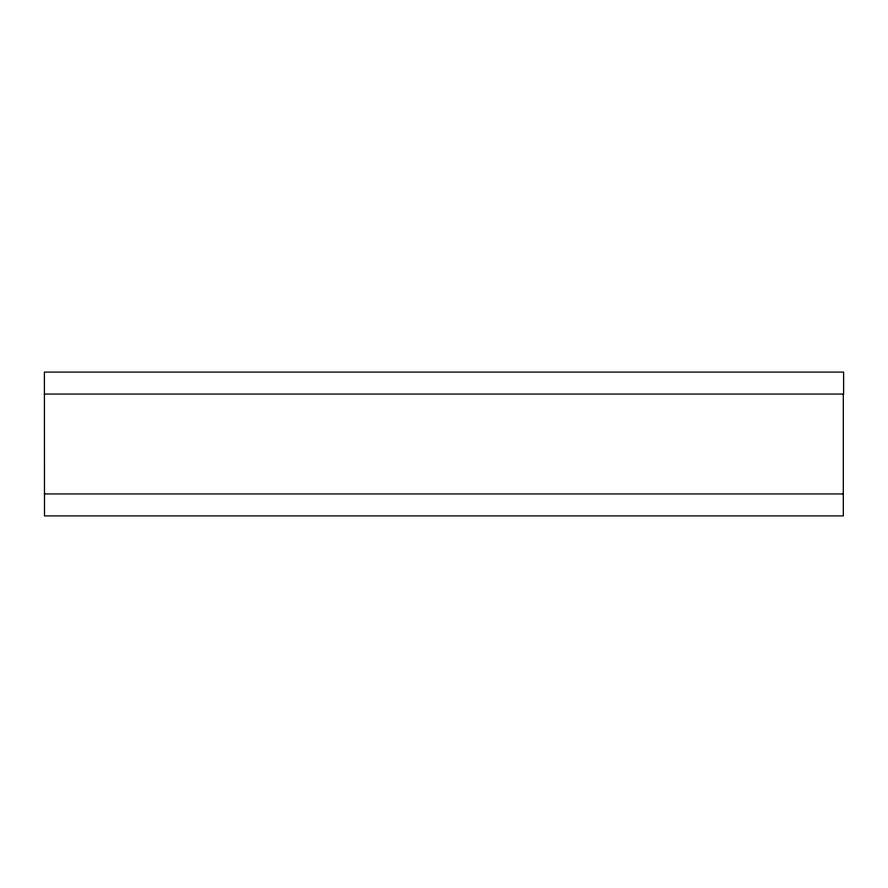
<?xml version="1.0" encoding="UTF-8"?>
<svg xmlns="http://www.w3.org/2000/svg" width="888" height="888" viewBox="0 0 888 888"><rect width="100%" height="100%" fill="white"/><g stroke="black" fill="none" stroke-linecap="round" stroke-linejoin="round"><path stroke-width="1.33" d="M44.4 394.072L843.6 394.072L843.6 372.094L44.4 372.094L44.5 515.906L843.3 515.906L843.3 394.072M44.4 493.928L843.3 493.928"/></g></svg>
